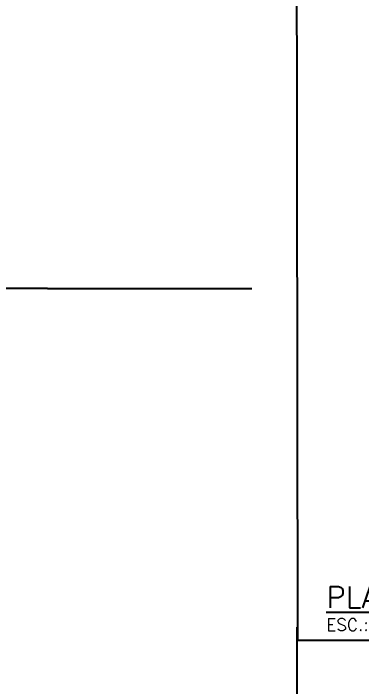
# Model space of a CAD drawing. Header units: metres. Extents: x 341 to 459, y 1341 to 1425.
# Drawn here: x 437.44 to 441.7, y 1408.77 to 1417 of the extents above; entities that cross this region are included whole.
import ezdxf

# ---------------------------------------------------------------- set-up
doc = ezdxf.new("R2010")
doc.units = ezdxf.units.M
for name, color, linetype in [('BASE DE CONCRETO', 251, 'Continuous'), ('CR120_TXT3.0', 4, 'Continuous'), ('CR140_TXT 3.5', 4, 'Continuous'), ('CR80_TXT 2.0', 3, 'Continuous'), ('GSB_TIT. DE CORTE', 2, 'Continuous')]:
    doc.layers.add(name, color=color, linetype=linetype)
doc.styles.add('100CL', font='ROMANS.shx', dxfattribs={"width": 0.9})
doc.styles.add('ROMANS', font='ROMANS.SHX')
doc.styles.add('SIMPLEX', font='simplex_.ttf')

# ---------------------------------------------------------------- blocks, each defined once
blk = doc.blocks.new('TITULO CORTE')
at = {"layer": 'CR140_TXT 3.5', "style": 'ROMANS', "width": 0.9}
blk.add_attdef('%%UTITULO', (0.431, 0.69), '', height=3.5, dxfattribs=at)
at = {"layer": 'CR80_TXT 2.0', "style": '100CL'}
blk.add_attdef('ESCALA', (1.526, -3.092), '', height=2, dxfattribs=at)

msp = doc.modelspace()

# ---------------------------------------------------------------- linework, layer by layer
msp.add_line((440.907, 1409.4939), (440.907, 1349.039))
at = {"color": 4}
msp.add_lwpolyline([(440.9003, 1424.139), (458.4003, 1424.139), (458.4176, 1409.3284), (440.9176, 1409.3284)], close=True, dxfattribs=at)
at = {"layer": 'BASE DE CONCRETO', "color": 252, "true_color": 0x939598}
for p, q in [((437.8584, 1413.637), (435.8399, 1413.637)), ((437.8584, 1413.6324), (437.8584, 1413.637)), ((440.3567, 1413.6324), (437.8584, 1413.6324))]:
    msp.add_line(p, q, dxfattribs=at)

# ---------------------------------------------------------------- block references
at = {"layer": 'GSB_TIT. DE CORTE'}
ref = msp.add_blockref('TITULO CORTE', (438.3373, 1409.3597), dxfattribs=dict(at, xscale=0.1509862048285686, yscale=0.1509862048285686, zscale=0.1509862048285686))
ref.add_attrib('%%UTITULO', '%%UPLANTA CHAVE', (441.2673, 1409.7281), dxfattribs={"layer": 'CR120_TXT3.0', "color": 4, "height": 0.264226, "style": 'SIMPLEX'})
ref.add_attrib('ESCALA', 'ESC.: SEM/ESC', (441.2673, 1409.4473), dxfattribs={"layer": 'CR80_TXT 2.0', "color": 3, "height": 0.150986, "style": 'SIMPLEX'})

doc.saveas('drawing.dxf')
